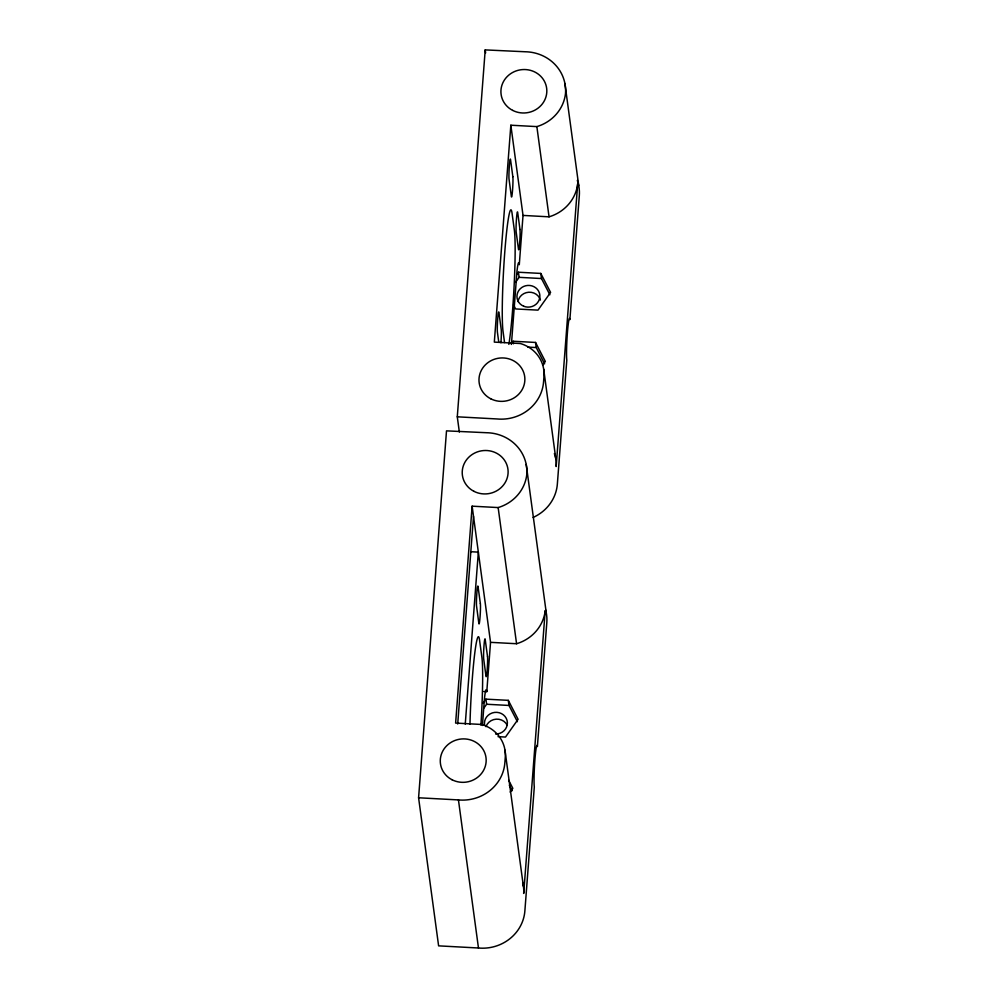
<?xml version="1.0" encoding="UTF-8"?>
<svg xmlns="http://www.w3.org/2000/svg" width="998" height="998" viewBox="0 0 998 998"><rect width="100%" height="100%" fill="white"/><g stroke="black" fill="none" stroke-linecap="round" stroke-linejoin="round"><path stroke-width="1.5" d="M545.619 609.928A41.779 39.458 -7.7 0 1 546.817 622.552L537.386 746.529A21.42 1.397 -86.9 0 0 534.903 759.765A21.42 1.397 -86.9 0 0 534.304 786.96L524.873 910.937A41.779 39.458 -7.7 0 1 478.466 948L438.609 945.855L418.586 797.776L446.505 430.862L486.4 432.72A41.779 39.458 -7.7 0 1 526.794 474.462A40.556 38.298 -7.7 0 1 498.152 507.57L516.565 643.735L490.542 642.338L472.129 506.173L498.152 507.57M459.354 432.059L457.284 416.815L485.215 49.9L525.098 51.759A41.779 39.458 -7.7 0 1 565.504 93.5A40.556 38.298 -7.7 0 1 536.862 126.609L549.05 216.828L523.027 215.418L510.839 125.212L536.862 126.609M472.129 506.173L455.624 723.076L481.647 724.473A34.269 32.36 -7.7 0 1 505.275 757.295L504.851 762.846A41.779 39.458 -7.7 0 1 458.444 799.922L418.586 797.776M457.708 723.999L473.514 516.378M465.255 724.099L478.341 552.131L470.906 551.719M510.839 125.212L494.322 342.114L520.345 343.524A34.269 32.36 -7.7 0 1 543.985 376.333L543.561 381.897A41.779 39.458 -7.7 0 1 497.154 418.96L457.284 416.815M482.421 725.459L484.517 697.914A27.008 1.759 -86.9 0 1 486.787 691.639L490.542 642.338M511.413 344.435L517.001 270.994A27.008 1.759 -86.9 0 1 519.284 264.719L523.027 215.418M516.615 274.762L518.411 272.229L540.791 273.427L550.584 292.389L537.997 310.141L515.617 308.943L513.521 304.877M515.504 282.409L519.11 277.332L518.411 272.229M511.363 343.774L513.159 341.241L535.539 342.451L545.332 361.413L542.638 365.218M483.219 702.954L485.926 699.149L508.294 700.346L518.087 719.309L505.499 737.06L498.052 736.661M483.918 708.056L486.612 704.251L485.926 699.149M510.14 792.125L512.835 788.32L508.643 780.199M519.11 277.332L541.477 278.542L549.873 294.784M527.842 347.104L536.225 347.554L544.621 363.808M483.818 691.477L486.787 691.639M486.612 704.251L508.992 705.449L517.388 721.704M509.329 785.301L512.136 790.728M564.918 83.495L578.728 185.616M540.791 273.427L541.477 278.542M543.685 369.173L555.886 459.392M535.539 342.451L536.225 347.554M485.215 49.9L485.627 52.944M513.159 341.241L513.508 343.799M526.208 464.457L546.23 612.535M504.551 342.551L502.942 330.625A62.674 4.079 -86.9 0 1 504.976 249.537A62.674 4.079 -86.9 0 1 512.161 214.059L514.357 230.201A62.674 4.079 -86.9 0 1 514.195 284.243A62.674 4.079 -86.9 0 1 508.843 344.397M498.763 342.164L497.416 332.234A10.442 0.674 -86.9 0 1 497.703 318.961A10.442 0.674 -86.9 0 1 498.913 312.511L501.221 329.527A10.442 0.674 -86.9 0 1 500.934 342.801M508.294 700.346L508.992 705.449M504.976 750.134L523.389 886.311M458.444 799.922L478.466 948M533.094 517.451A41.779 39.458 -7.7 0 0 557.358 484.018L566.802 360.041A21.42 1.397 -86.9 0 1 567.4 332.845A21.42 1.397 -86.9 0 1 569.883 319.61L579.314 195.633A41.779 39.458 -7.7 0 0 577.318 180.438M517.987 301.546A11.489 10.853 -7.7 0 1 528.691 292.239A11.489 10.853 -7.7 0 1 540.405 300.049M549.05 216.828A40.556 38.298 -7.7 0 0 577.705 183.719L556.173 466.553A34.269 32.36 -7.7 0 0 554.364 453.603M480.924 725.122A62.674 4.079 -86.9 0 0 481.859 657.121L479.664 640.978A62.674 4.079 -86.9 0 0 474.437 655.886A62.674 4.079 -86.9 0 0 469.971 724.348M485.964 726.669A11.489 10.853 -7.7 0 1 496.206 719.159A11.489 10.853 -7.7 0 1 507.234 725.247M516.565 643.735A40.556 38.298 -7.7 0 0 545.207 610.626L523.688 893.46A34.269 32.36 -7.7 0 0 522.615 882.806M484.629 725.321A11.489 10.853 -7.7 0 1 494.634 712.41A11.489 10.853 -7.7 0 1 507.383 722.577A11.489 10.853 -7.7 0 1 495.582 734.041M512.847 176.708L510.502 159.381A10.442 0.674 -86.9 0 0 509.354 165.905A10.442 0.674 -86.9 0 0 508.992 178.754L511.35 196.431A10.442 0.674 -86.9 0 0 512.56 189.969A10.442 0.674 -86.9 0 0 512.847 176.708M519.983 229.478L517.65 212.225A10.442 0.674 -86.9 0 0 516.415 219.672A10.442 0.674 -86.9 0 0 516.216 232.409L518.486 249.201A10.442 0.674 -86.9 0 0 519.696 242.739A10.442 0.674 -86.9 0 0 519.983 229.478M480.362 603.628L478.005 586.3A10.442 0.674 -86.9 0 0 476.869 592.824A10.442 0.674 -86.9 0 0 476.495 605.674L478.853 623.351A10.442 0.674 -86.9 0 0 480.063 616.889A10.442 0.674 -86.9 0 0 480.362 603.628M487.498 656.397L485.153 639.144A10.442 0.674 -86.9 0 0 483.93 646.592A10.442 0.674 -86.9 0 0 483.731 659.329L485.989 676.108A10.442 0.674 -86.9 0 0 487.199 669.658A10.442 0.674 -86.9 0 0 487.498 656.397M490.704 398.763A22.979 21.706 -7.7 0 0 524.873 379.04A22.979 21.706 -7.7 0 0 490.18 361.151A22.979 21.706 -7.7 0 0 490.704 398.763M512.648 110.379A22.979 21.706 -7.7 0 0 546.829 90.643A22.979 21.706 -7.7 0 0 512.136 72.754A22.979 21.706 -7.7 0 0 512.648 110.379M523.663 306.224A11.489 10.853 -7.7 0 0 539.831 295.046A11.489 10.853 -7.7 0 0 521.729 287.536A11.489 10.853 -7.7 0 0 523.663 306.224M451.994 779.725A22.979 21.706 -7.7 0 0 486.176 760.002A22.979 21.706 -7.7 0 0 451.483 742.113A22.979 21.706 -7.7 0 0 451.994 779.725M473.938 491.328A22.979 21.706 -7.7 0 0 508.119 471.605A22.979 21.706 -7.7 0 0 473.426 453.716A22.979 21.706 -7.7 0 0 473.938 491.328"/></g></svg>
